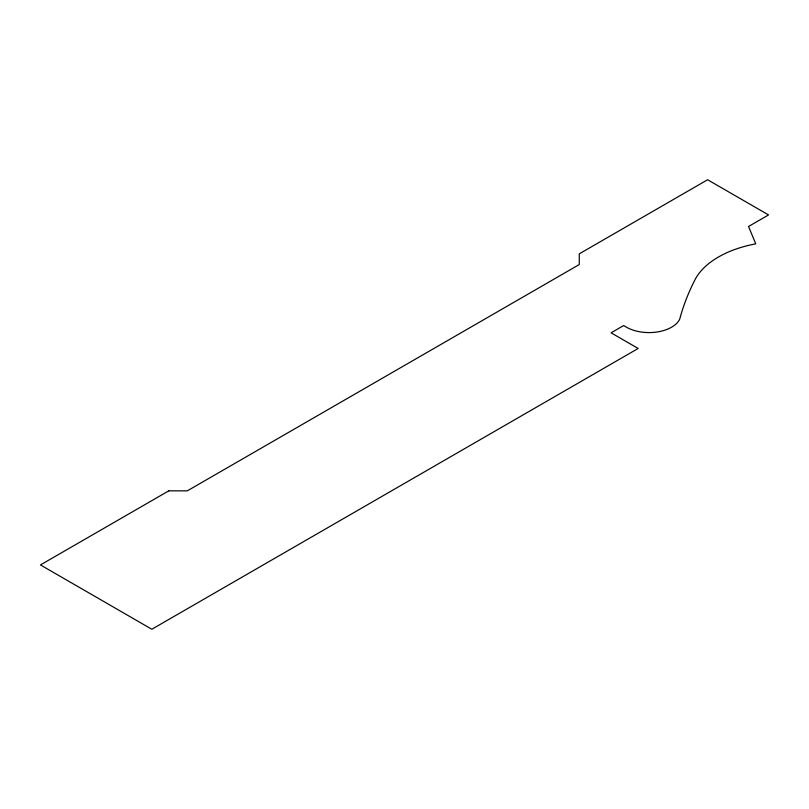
<?xml version="1.0" encoding="UTF-8"?>
<svg xmlns="http://www.w3.org/2000/svg" width="809" height="809" viewBox="0 0 809 809"><rect width="100%" height="100%" fill="white"/><g stroke="black" fill="none" stroke-linecap="round" stroke-linejoin="round"><path stroke-width="1.21" d="M168.798 490.841L40.45 564.935L151.839 629.25L638.17 348.467L611.078 332.823L623.668 325.552L627.218 327.594A31.864 18.395 0 0 0 679.681 319.262A519.863 300.139 0 0 1 695.588 278.599A93.278 53.859 0 0 1 755.768 243.853L748.527 226.5L768.55 214.931L707.612 179.75L579.264 253.854L579.264 264.553L187.324 490.841L168.798 490.841"/></g></svg>
